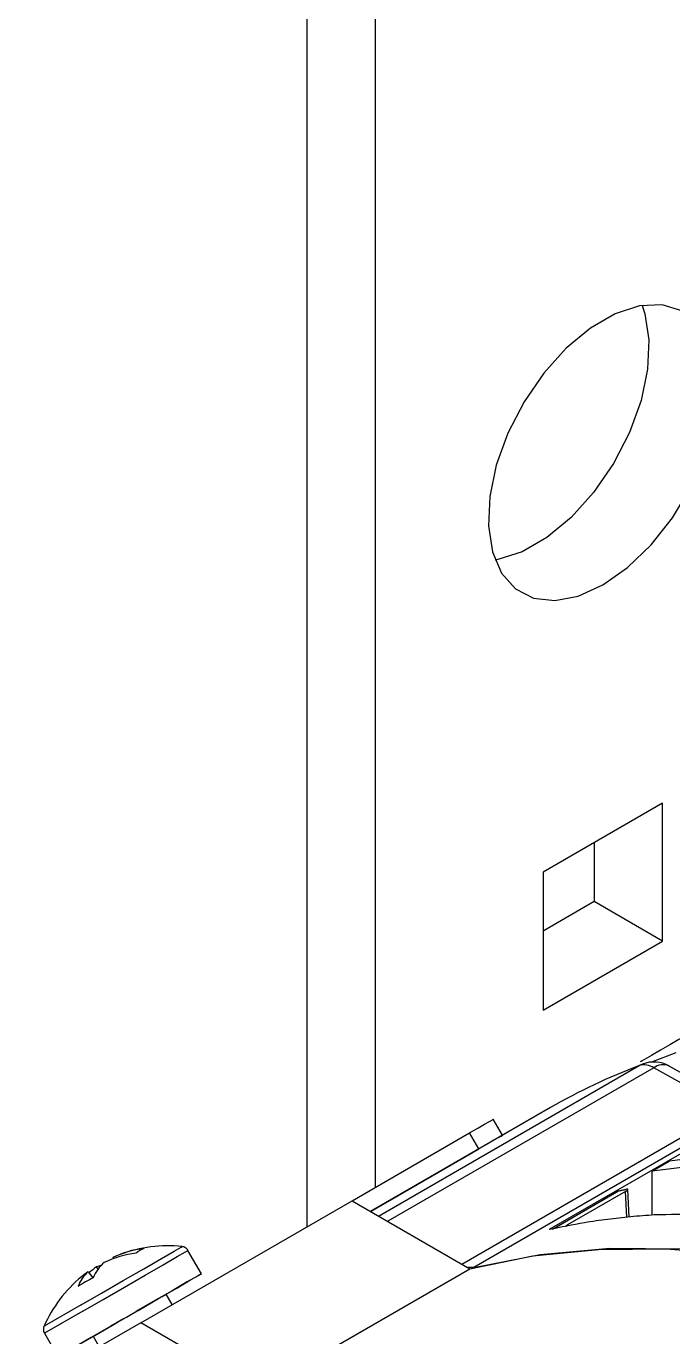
# Model space of a CAD drawing. Extents: x 16.7 to 113.1, y 4.5 to 84.5.
# Drawn here: x 78.529 to 79.785, y 69.03 to 71.575 of the extents above; entities that cross this region are included whole.
import ezdxf

# ---------------------------------------------------------------- set-up
doc = ezdxf.new("R2010")
doc.units = 0
doc.header["$MEASUREMENT"] = 0
doc.layers.add('OBJECT', color=7, linetype='CONTINUOUS')

msp = doc.modelspace()

# ---------------------------------------------------------------- linework, layer by layer
at = {"layer": 'OBJECT'}
for p, q in [((79.0743, 75.0027), (79.0743, 69.2436)), ((79.2072, 74.9259), (79.2072, 69.3204)), ((79.7651, 70.0662), (79.5332, 69.9323)), ((79.7651, 69.7984), (79.7651, 70.0662)), ((79.6322, 69.9895), (79.6322, 69.8751)), ((79.5332, 69.9323), (79.5332, 69.6645)), ((79.6322, 69.8751), (79.5332, 69.818)), ((79.7651, 69.7984), (79.6322, 69.8751)), ((79.5332, 69.6645), (79.7651, 69.7984)), ((79.791, 69.5816), (79.7434, 69.5636)), ((79.2135, 69.2646), (79.7198, 69.5569)), ((79.7258, 69.5597), (79.7198, 69.5569)), ((79.9691, 69.4485), (79.7775, 69.5555)), ((79.7478, 69.5524), (79.2314, 69.2543)), ((79.943, 69.4433), (79.7478, 69.5524)), ((79.5475, 69.4752), (79.1981, 69.2735)), ((79.4542, 69.4214), (79.4362, 69.4525)), ((79.162, 69.2943), (79.3904, 69.4261)), ((79.3752, 69.1712), (79.8165, 69.426)), ((79.4084, 69.395), (79.3904, 69.4261)), ((79.842, 69.4207), (79.3983, 69.1645)), ((79.836, 69.4062), (79.5448, 69.2382)), ((79.198, 69.2735), (79.4084, 69.395)), ((79.7447, 69.3514), (79.7786, 69.371)), ((79.7447, 69.2663), (79.7447, 69.3514)), ((79.551, 69.2393), (79.6793, 69.3132)), ((79.6933, 69.3124), (79.5805, 69.2475)), ((79.6956, 69.2622), (79.6933, 69.3124)), ((79.7002, 69.2627), (79.6978, 69.3161)), ((78.7519, 69.0575), (79.162, 69.2943)), ((79.162, 69.2943), (79.3906, 69.1623)), ((79.5805, 69.2475), (79.5806, 69.2451)), ((78.6974, 69.184), (78.6983, 69.1817)), ((78.8697, 69.1525), (78.8435, 69.1979)), ((78.6498, 69.1565), (78.6589, 69.1444)), ((78.6689, 69.1615), (78.6661, 69.166)), ((78.9805, 68.9256), (79.3906, 69.1623)), ((79.3983, 69.1645), (79.3869, 69.1645)), ((79.3983, 69.1643), (79.3983, 69.1645)), ((78.813, 69.0928), (78.8013, 69.113)), ((78.6359, 69.092), (78.564, 69.0504)), ((78.6395, 69.08), (78.5647, 69.0369)), ((78.7519, 69.0575), (78.5294, 68.9291)), ((78.9805, 68.9256), (78.7519, 69.0575)), ((78.5647, 69.0369), (78.5909, 68.9915)), ((78.6593, 69.031), (78.671, 69.0108))]:
    msp.add_line(p, q, dxfattribs=at)
at = {"layer": 'OBJECT', "flags": 128}
for points in [[(79.8023, 71.0224), (79.764, 71.0339), (79.7203, 71.032), (79.6732, 71.0168), (79.6251, 70.989), (79.578, 70.9499), (79.5343, 70.9013), (79.496, 70.8455), (79.4648, 70.7851), (79.4422, 70.723), (79.4294, 70.6619), (79.4267, 70.6049), (79.4345, 70.5545), (79.4524, 70.5131), (79.4794, 70.4827), (79.5144, 70.4646), (79.5556, 70.4598), (79.6013, 70.4684), (79.6492, 70.49)], [(79.7255, 71.0329), (79.7308, 71.0167), (79.7386, 70.9663), (79.736, 70.9092), (79.7231, 70.8482), (79.7006, 70.7861), (79.6694, 70.7257), (79.6311, 70.6699), (79.5873, 70.6213), (79.5403, 70.5822), (79.4921, 70.5544), (79.4451, 70.5392), (79.4399, 70.5383)], [(79.6492, 70.49), (79.697, 70.5237), (79.7427, 70.5678), (79.784, 70.6203), (79.8189, 70.6787)], [(79.3904, 69.4261), (79.4065, 69.4354), (79.4195, 69.4429), (79.429, 69.4484), (79.4346, 69.4517), (79.4362, 69.4525)], [(79.4452, 69.4162), (79.4515, 69.4198), (79.4542, 69.4214), (79.4526, 69.4205), (79.447, 69.4172), (79.4375, 69.4117), (79.4245, 69.4042), (79.4084, 69.395)], [(82.3949, 67.8607), (82.2636, 68.029), (82.1274, 68.1902), (81.9869, 68.3435), (81.8427, 68.4885), (81.6953, 68.6244), (81.5454, 68.7506), (81.3936, 68.8668), (81.2405, 68.9723), (81.0868, 69.0668), (80.933, 69.1498), (80.7799, 69.221), (80.6281, 69.2802), (80.4782, 69.327), (80.3308, 69.3612), (80.1866, 69.3829), (80.0461, 69.3917), (79.9099, 69.3878), (79.7786, 69.371)], [(82.361, 67.8411), (82.2297, 68.0094), (82.0935, 68.1706), (81.953, 68.324), (81.8088, 68.4689), (81.6614, 68.6048), (81.5115, 68.731), (81.3596, 68.8472), (81.2066, 68.9527), (81.0528, 69.0472), (80.8991, 69.1302), (80.746, 69.2014), (80.5942, 69.2606), (80.4443, 69.3074), (80.2969, 69.3417), (80.1527, 69.3633), (80.0122, 69.3721), (79.876, 69.3682), (79.7447, 69.3514)], [(78.6359, 69.092), (78.6757, 69.1149), (78.7176, 69.1391), (78.7577, 69.1623), (78.7919, 69.182), (78.8169, 69.1965), (78.8303, 69.2042), (78.8322, 69.2053)], [(79.3906, 69.1623), (79.5131, 69.187), (79.6405, 69.1998), (79.7723, 69.2008), (79.9079, 69.1899), (80.047, 69.1672), (80.1889, 69.1327), (80.3331, 69.0866), (80.4789, 69.0291)], [(79.3983, 69.1645), (79.5276, 69.1898), (79.6624, 69.202), (79.8019, 69.201), (79.9457, 69.1868), (80.093, 69.1596), (80.2434, 69.1194), (80.396, 69.0664), (80.5503, 69.0008), (80.7056, 68.9229), (80.8613, 68.833), (81.0166, 68.7316), (81.1709, 68.619), (81.3235, 68.4958), (81.4739, 68.3625), (81.6212, 68.2196), (81.765, 68.0677), (81.9045, 67.9076), (82.0393, 67.7398), (82.1686, 67.5652)], [(78.6395, 69.08), (78.6788, 69.1027), (78.7203, 69.1267), (78.7604, 69.1499), (78.7955, 69.1701), (78.8225, 69.1857), (78.8389, 69.1952), (78.8435, 69.1979)], [(78.6656, 69.0347), (78.7049, 69.0574), (78.7465, 69.0814), (78.7866, 69.1046), (78.8217, 69.1248), (78.8486, 69.1404), (78.8651, 69.1499), (78.8696, 69.1525), (78.8617, 69.1479), (78.8421, 69.1366), (78.8126, 69.1196), (78.7758, 69.0983), (78.7424, 69.079)], [(78.6974, 69.053), (78.7239, 69.0684), (78.7515, 69.0843), (78.7758, 69.0983), (78.7932, 69.1084), (78.801, 69.1129), (78.8013, 69.113)], [(78.7182, 69.0651), (78.6936, 69.0509), (78.6556, 69.0289), (78.6242, 69.0108), (78.6023, 68.9981), (78.5917, 68.992), (78.5934, 68.993), (78.6073, 69.001), (78.6321, 69.0154), (78.6656, 69.0347)], [(78.6593, 69.031), (78.6625, 69.0329), (78.6758, 69.0406), (78.6974, 69.053)]]:
    msp.add_lwpolyline(points, dxfattribs=at)
at = {"layer": 'OBJECT'}
for centre, radius, start, end in [((80.1366, 68.4543), 1.1786, 110.7058, 119.984), ((79.729, 69.5248), 0.0333, 55.7057, 105.9846), ((79.7478, 69.5017), 0.062, 60.8403, 110.733), ((79.766, 69.5277), 0.0306, 67.5028, 126.4783), ((78.7839, 68.9982), 0.2049, 97.2915, 114.9772), ((78.804, 68.9444), 0.2624, 83.8332, 110.4435), ((78.7843, 69.1382), 0.0686, 112.6102, 127.376), ((78.7321, 69.1152), 0.0783, 130.6847, 157.8268), ((78.7723, 68.978), 0.2167, 97.8816, 114.9159), ((78.6926, 69.1066), 0.0657, 130.6032, 161.1244), ((78.768, 68.9879), 0.2059, 125.0318, 129.5276), ((78.7874, 68.9927), 0.2115, 124.9942, 130.0725), ((78.6887, 69.1056), 0.0644, 102.6513, 110.5185), ((78.804, 68.9444), 0.2624, 129.5425, 156.1668), ((78.7698, 68.92), 0.2503, 116.1402, 123.8634)]:
    msp.add_arc(centre, radius, start, end, dxfattribs=at)
for points, knots in [([(80.3331, 69.9051), (80.3225, 69.8994), (80.118, 69.7901), (79.9141, 69.6762), (79.7229, 69.5645), (79.7216, 69.5638)], [0, 0, 0, 0, 0.051429, 0.993651, 1, 1, 1, 1]), ([(79.6793, 69.3132), (79.6814, 69.3137), (79.6855, 69.3146), (79.6903, 69.3156), (79.6929, 69.3162), (79.6935, 69.3163)], [0, 0, 0, 0, 0.44189, 0.883774, 1, 1, 1, 1]), ([(79.6933, 69.3124), (79.6942, 69.3129), (79.6962, 69.3141), (79.6977, 69.3155), (79.6979, 69.3164), (79.6968, 69.3169), (79.6946, 69.3165), (79.6935, 69.3163)], [0, 0, 0, 0, 0.172261, 0.344036, 0.527768, 0.740235, 1, 1, 1, 1]), ([(79.7489, 69.2666), (79.7336, 69.2655), (79.703, 69.2634), (79.658, 69.2582), (79.6049, 69.2506), (79.5676, 69.2429), (79.5448, 69.2382)], [0, 0, 0, 0, 0.218765, 0.43753, 0.656295, 1, 1, 1, 1]), ([(82.0469, 67.94), (81.9885, 68.0089), (81.8718, 68.1467), (81.6861, 68.3386), (81.4935, 68.5179), (81.2964, 68.6802), (81.0984, 68.8234), (80.899, 68.9485), (80.6976, 69.055), (80.4982, 69.1407), (80.3039, 69.2047), (80.1143, 69.2476), (79.9279, 69.271), (79.8086, 69.2681), (79.7489, 69.2666)], [0, 0, 0, 0, 0.082347, 0.164694, 0.249433, 0.334172, 0.416519, 0.498866, 0.583605, 0.668344, 0.750089, 0.831834, 0.915917, 1, 1, 1, 1]), ([(79.5764, 69.2443), (79.5765, 69.2445), (79.577, 69.2452), (79.5788, 69.2464), (79.5802, 69.2473), (79.5805, 69.2475)], [0, 0, 0, 0, 0.353044, 0.868725, 1, 1, 1, 1]), ([(78.8435, 69.1976), (78.8434, 69.1979), (78.8427, 69.1999), (78.8398, 69.2024), (78.836, 69.2045), (78.833, 69.2053), (78.8314, 69.2053), (78.831, 69.2053)], [0, 0, 0, 0, 0.056991, 0.410931, 0.69044, 0.924574, 1, 1, 1, 1]), ([(78.5642, 69.0507), (78.5641, 69.0506), (78.5631, 69.0491), (78.5626, 69.0456), (78.5627, 69.0409), (78.5642, 69.0382), (78.5648, 69.037)], [0, 0, 0, 0, 0.036254, 0.363065, 0.721384, 1, 1, 1, 1])]:
    msp.add_open_spline(points, degree=3, knots=knots, dxfattribs=at)

doc.saveas('drawing.dxf')
